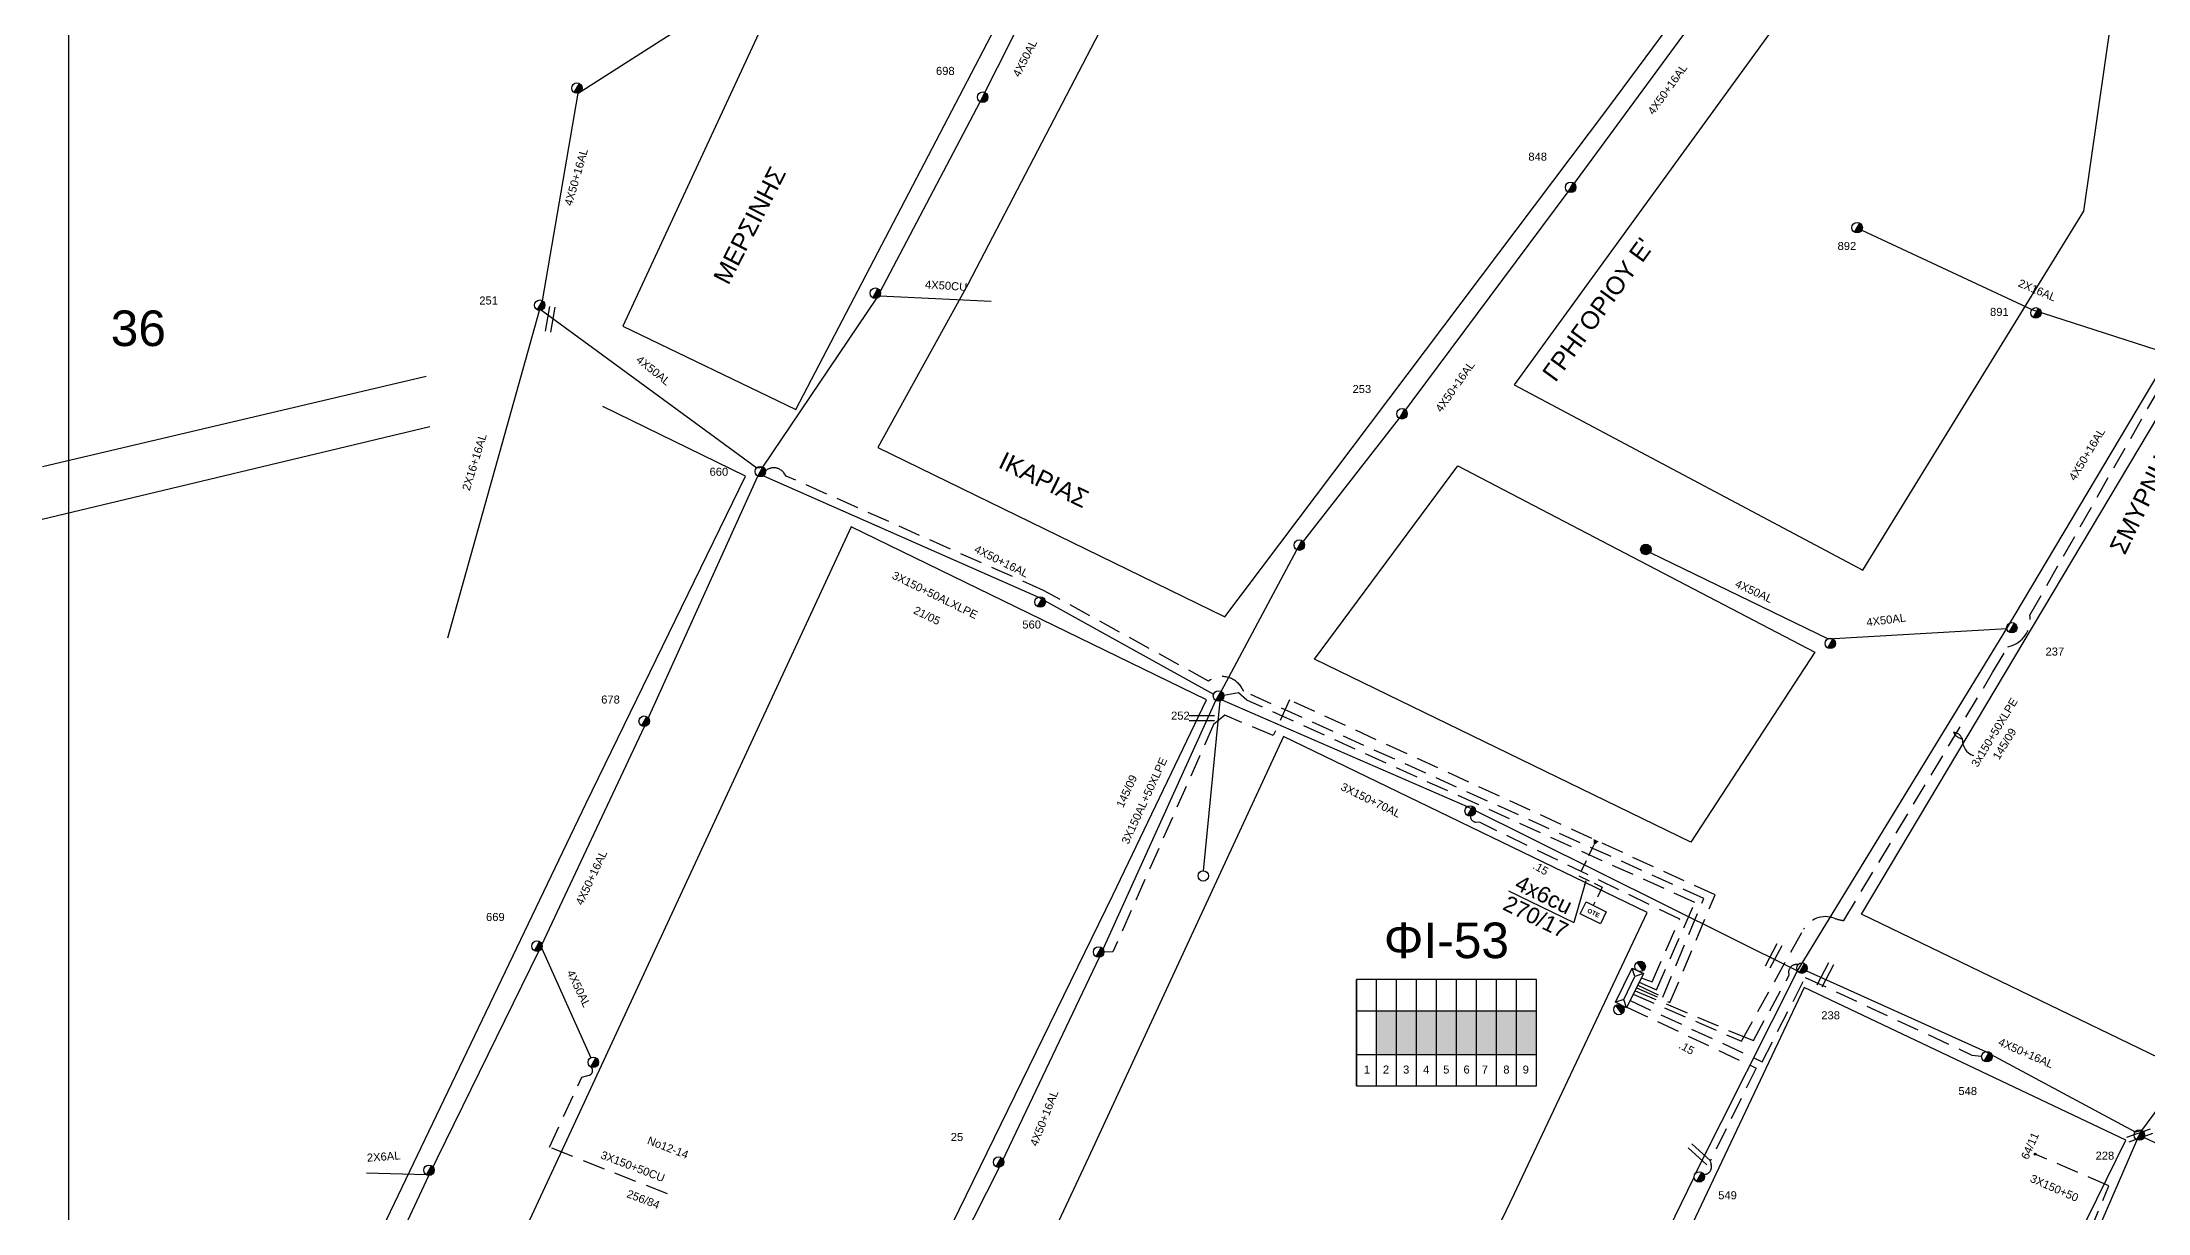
# Model space of a CAD drawing. Header units: millimetres. Extents: x 1080 to 2112, y 851 to 1323.
# Drawn here: x 1080.2 to 1317.1, y 991.9 to 1123.5 of the extents above; entities that cross this region are included whole.
import ezdxf
from ezdxf.enums import TextEntityAlignment as Align

# ---------------------------------------------------------------- set-up
doc = ezdxf.new("R2010")
doc.units = ezdxf.units.MM
doc.linetypes.add('DASHED', pattern=[19.05, 12.7, -6.35])
for name, color, linetype in [('Pillar OTE', 7, 'Continuous'), ('Άγνωστα', 7, 'DASHED'), ('Ασφαλειοκιβώτια Χ.Τ 9 αναχωρήσεων', 7, 'Continuous'), ('Γυμνά εναέρια ΧΤ (1Φ)   2x16AL', 7, 'Continuous'), ('Γυμνά εναέρια ΧΤ (3Φ)   4x50AL', 7, 'Continuous'), ('Γυμνά εναέρια ΧΤ (3Φ)   4x50CU', 7, 'Continuous'), ('Γυμνά εναέρια ΧΤ και ΦΟΠ (1Φ)   2x16+16AL', 7, 'Continuous'), ('Γυμνά εναέρια ΧΤ και ΦΟΠ (3Φ)   4x50+16AL', 7, 'Continuous'), ('Επιγραφές - Σχήματα', 7, 'Continuous'), ('Καλώδια ΧΤ   2x6AL', 7, 'DASHED'), ('Καλώδια ΧΤ   3x150+50ALXLPE', 7, 'DASHED'), ('Καλώδια ΧΤ   3x150+50CU', 7, 'DASHED'), ('Καλώδια ΧΤ   3x150+70AL', 7, 'DASHED'), ('Καλώδια ΧΤ   3x150AL+50CU', 7, 'DASHED'), ('Καλώδια ΧΤ   3x150AL+50XLPE', 7, 'DASHED'), ('Στύλος Ξύλινος', 7, 'Continuous'), ('Στύλος Ξύλινος @ 1', 7, 'Continuous'), ('Στύλος ΦΜ', 7, 'Continuous'), ('Στύλος ΦΜ @ 1', 7, 'Continuous'), ('Συνδέσεις', 7, 'Continuous'), ('Τομή', 7, 'Continuous'), ('Υποσταθμός εναέριος 2 στύλων', 7, 'Continuous'), ('Υποσταθμός πόλεως', 7, 'Continuous'), ('Υπόβαθρο ΔΕΗ', 7, 'Continuous'), ('Υπόγεια Καλώδια Δικτύου ΧΤ   .15', 7, 'DASHED'), ('Υπόγεια καλώδια Παροχών ΧΤ   4x50AL', 7, 'DASHED'), ('Υπόγεια καλώδια Παροχών ΧΤ   4x6', 7, 'DASHED')]:
    doc.layers.add(name, color=color, linetype=linetype)
doc.styles.add('ar', font='arial.ttf')
doc.styles.get("Standard").update_dxf_attribs({"font": 'arial.ttf'})
doc.linetypes.add('SYN_LINE', pattern='A,0.5,-0.0001,["/\\/\\/\\/",Standard,S=0.1,R=0,X=0,Y=-0.05],-0.25', length=0.7501)
doc.dimstyles.new('ISO-25', dxfattribs={"dimtxt": 2.5, "dimasz": 2.5, "dimexe": 1.25, "dimexo": 0.625, "dimtad": 1, "dimtxsty": 'Standard', "dimcen": 2.5, "dimadec": 0, "dimazin": 0, "dimtfac": 1, "dimtmove": 0, "dimatfit": 3, "dimfxl": 1, "dimarcsym": 0})

# ---------------------------------------------------------------- blocks, each defined once
blk = doc.blocks.new('ΥΠΑΡΧΩΝ ΤΣΙΜΕΝΤΕΝΙΟΣ ΣΤΥΛΟΣ')
at = {"layer": 'Στύλος ΦΜ'}
blk.add_hatch(color=7, dxfattribs=at).paths.add_polyline_path([(-1.3, -2.3, 0.574793), (2.6, 0, 0.268822), (1.3, 2.3)])
at = {"layer": 'Στύλος ΦΜ', "color": 7}
blk.add_line((-1.3, -2.3), (1.3, 2.3), dxfattribs=at)
blk.add_circle((0, 0), 2.62, dxfattribs=at)
at = {"layer": 'Στύλος ΦΜ', "flags": 4}
for tag, p in [('ΑΡΙΘΜΟΣ', (-4.7, 8.1)), ('ΤΥΠΟΣ', (-4.9, 3))]:
    blk.add_attdef(tag, p, '', height=4, dxfattribs=at)
blk = doc.blocks.new('ΥΠΑΡΧΩΝ ΞΥΛΙΝΟΣ ΣΤΥΛΟΣ')
at = {"layer": 'Στύλος Ξύλινος'}
h = blk.add_hatch(color=7, dxfattribs=at)
h.paths.add_polyline_path([(-2.6, 0, 0.270008), (-1.3, -2.3), (1.3, 2.3, 0.576266)])
h.paths.add_polyline_path([(-1.3, -2.3, 0.574793), (2.6, 0, 0.268822), (1.3, 2.3)])
at = {"layer": 'Στύλος Ξύλινος', "color": 7}
blk.add_line((-1.3, -2.3), (1.3, 2.3), dxfattribs=at)
blk.add_circle((0, 0), 2.62, dxfattribs=at)
at = {"layer": 'Στύλος Ξύλινος', "flags": 4}
for tag, p in [('ΑΡΙΘΜΟΣ', (-4.9, 8.6)), ('ΤΥΠΟΣ', (-4.8, 3.4))]:
    blk.add_attdef(tag, p, '', height=4, dxfattribs=at)
blk = doc.blocks.new('ΠΡΟΒΛΕΠΟΜΕΝΟΣ ΞΥΛΙΝΟΣ ΣΤΥΛΟΣ')
at = {"layer": 'Στύλος Ξύλινος', "color": 7}
blk.add_circle((0, 0), 2.62, dxfattribs=at)
at = {"layer": 'Στύλος Ξύλινος', "flags": 4}
for tag, p in [('ΑΡΙΘΜΟΣ', (-6.5, 7)), ('ΤΥΠΟΣ', (-6.8, 2.2))]:
    blk.add_attdef(tag, p, '', height=4, dxfattribs=at)
blk = doc.blocks.new('ΥΠΟΣΤΑΘΜΟΣ ΕΝΑΕΡΙΟΣ ΕΠΙ 2 ΣΤΥΛΩΝ')
at = {"layer": 'Υποσταθμός εναέριος 2 στύλων', "linetype": 'Continuous'}
for points in [[(-11.97, -2.11, 0.574793), (-8.45, -0.07, 0.268822), (-9.64, 1.98)], [(9.68, -2.15, 0.574793), (13.19, -0.1, 0.268822), (12.01, 1.95)]]:
    blk.add_hatch(color=256, dxfattribs=at).paths.add_polyline_path(points)
for p, q in [((-11.97, -2.11), (-9.64, 1.98)), ((9.68, -2.15), (12.01, 1.95))]:
    blk.add_line(p, q, dxfattribs=at)
for centre in [(-10.81, -0.07), (10.84, -0.1)]:
    blk.add_circle(centre, 2.36, dxfattribs=at)
at = {"layer": 'Υποσταθμός πόλεως', "linetype": 'Continuous', "ltscale": 40}
blk.add_lwpolyline([(-8.57, 2.82), (8.57, 2.82), (8.57, -2.82), (-8.57, -2.82)], close=True, dxfattribs=at)
for points in [[(-5.75, 0), (-8.57, 2.82)], [(-8.57, -2.82), (-5.75, 0)], [(-5.75, 0), (5.75, 0)], [(5.75, 0), (8.57, 2.82)], [(8.57, -2.82), (5.75, 0)]]:
    blk.add_lwpolyline(points, dxfattribs=at)
at = {"layer": 'Υποσταθμός εναέριος 2 στύλων', "ltscale": 40, "flags": 1}
for tag, p in [('ΜΕΤΑΣΧΗΜΑΤΙΣΜΟΣ', (14.09, 2.51)), ('ΙΣΧΥΣ', (14.07, -0.28)), ('ΑΡΙΘΜΟΣ', (14.19, -3))]:
    blk.add_attdef(tag, p, '', height=1.8, dxfattribs=at)
blk = doc.blocks.new('ΤΟΜΗ')
at = {"layer": 'Τομή', "ltscale": 40}
for p, q in [((-5.68, 0), (5.68, 0)), ((5.68, -2.33), (-5.68, -2.33))]:
    blk.add_line(p, q, dxfattribs=at)
blk = doc.blocks.new('ΑΣΦΑΛΕΙΟΚΙΒΩΤΙΟ ΥΠΟΣΤΑΘΜΟΥ 9 ΑΝΑΧΩΡΗΣΕΩΝ')
at = {"layer": 'Ασφαλειοκιβώτια Χ.Τ 9 αναχωρήσεων', "ltscale": 40}
for p, q in [((-23.8, 40.36), (24.02, 40.36)), ((-9.72, 40.36), (-9.72, -40.64)), ((9.94, 40.36), (9.94, -40.64)), ((-23.8, 31.36), (24.02, 31.36)), ((-23.8, 22.36), (24.02, 22.36)), ((-23.8, 13.36), (24.02, 13.36)), ((-23.8, 4.36), (24.02, 4.36)), ((-23.8, -4.64), (24.02, -4.64)), ((-23.8, -13.64), (24.02, -13.64)), ((-23.8, -22.64), (24.02, -22.64)), ((-23.8, -31.64), (24.02, -31.64))]:
    blk.add_line(p, q, dxfattribs=at)
at = {"layer": 'Ασφαλειοκιβώτια Χ.Τ 9 αναχωρήσεων'}
blk.add_lwpolyline([(-23.8, -40.64), (24.02, -40.64), (24.02, 40.36), (-23.8, 40.36)], close=True, dxfattribs=at)
for s, p in [('1', (-18.28, 37.05)), ('3', (-18.28, 19.41)), ('2', (-18.28, 28.48)), ('4', (-18.28, 10.38)), ('5', (-18.28, 1.37)), ('6', (-18.28, -7.76)), ('7', (-18.28, -16.01)), ('8', (-18.28, -25.69)), ('9', (-18.28, -34.39))]:
    blk.add_text(s, height=3.6, rotation=270, dxfattribs=at).set_placement(p)
at = {"layer": 'Ασφαλειοκιβώτια Χ.Τ 9 αναχωρήσεων', "ltscale": 40}
for tag, height, p in [('ΟΝΟΜΑ', 5, (-0.16, 44.31)), ('ΚΕΙΜΕΝΟ 1', 2, (17.06, 35.59)), ('ΚΕΙΜΕΝΟ 2', 2, (17.06, 26.88)), ('ΚΕΙΜΕΝΟ 3', 2, (17.06, 17.69)), ('ΚΕΙΜΕΝΟ 4', 2, (17.06, 8.71)), ('ΚΕΙΜΕΝΟ 5', 2, (17.06, -0.13)), ('ΚΕΙΜΕΝΟ 6', 2, (17.06, -9.05)), ('ΚΕΙΜΕΝΟ 7', 2, (17.06, -18.13)), ('ΚΕΙΜΕΝΟ 8', 2, (17.06, -26.85)), ('ΚΕΙΜΕΝΟ 9', 2, (17.06, -35.99)), ('ΣΧ', 2, (-0.1, -42.64))]:
    blk.add_attdef(tag, text='', height=height, dxfattribs=at).set_placement(p, align=Align.MIDDLE_CENTER)
blk = doc.blocks.new('agg')
at = {"layer": 'Επιγραφές - Σχήματα', "ltscale": 40}
for centre, radius, start, end in [((556.7, 2510.51), 3.73, 355.8417, 70.9732), ((562.68, 2511.22), 2.46, 203.4818, 263.6192), ((560.14, 2507.78), 2.48, 23.6582, 83.4427)]:
    blk.add_arc(centre, radius, start, end, dxfattribs=at)
blk = doc.blocks.new('_ΣΥΝΔΕΣΗ')
at = {"layer": 'Συνδέσεις', "linetype": 'SYN_LINE', "ltscale": 40}
blk.add_hatch(color=256, dxfattribs=at).paths.add_polyline_path([(0.5, 0, 1), (-0.5, 0, 1)])
at = {"layer": 'Συνδέσεις'}
blk.add_circle((0, 0), 0.5, dxfattribs=at)
blk = doc.blocks.new('PILLAR ΟΤΕ')
at = {"layer": 'Pillar OTE', "ltscale": 40}
blk.add_lwpolyline([(-3.31, 2.02), (3.39, 2.02), (3.39, -1.99), (-3.31, -1.99)], close=True, dxfattribs=at)
at = {"layer": 'Pillar OTE', "insert": (-1.81, 0.71), "char_height": 1.3575, "width": 109.961, "attachment_point": 1}
blk.add_mtext('{\\fArial|b1|i0|c161|p34;OTE}', dxfattribs=at)

msp = doc.modelspace()

# ---------------------------------------------------------------- hatches: boundary and pattern name
at = {"layer": 'Pillar OTE', "ltscale": 40}
h = msp.add_hatch(color=256, dxfattribs=at)
h.dxf.hatch_style = 1
h.paths.add_polyline_path([(1254.76, 1033.89), (1254.75, 1033.15), (1255.33, 1033.62)])
at = {"layer": 'Ασφαλειοκιβώτια Χ.Τ 9 αναχωρήσεων', "ltscale": 0.2}
for color, points in [(85, [(1232.59, 1014.58), (1230.34, 1014.58), (1230.34, 1009.67), (1232.59, 1009.67)]), (27, [(1232.59, 1014.58), (1232.59, 1009.67), (1234.84, 1009.67), (1234.84, 1014.58)]), (151, [(1234.84, 1014.58), (1234.84, 1009.67), (1237.09, 1009.67), (1237.09, 1014.58)]), (30, [(1237.09, 1014.58), (1237.09, 1009.67), (1239.34, 1009.67), (1239.34, 1014.58)]), (6, [(1239.34, 1014.58), (1239.34, 1009.67), (1241.59, 1009.67), (1241.59, 1014.58)]), (62, [(1241.59, 1014.58), (1241.59, 1009.67), (1243.84, 1009.67), (1243.84, 1014.58)]), (5, [(1243.84, 1014.58), (1243.84, 1009.67), (1246.09, 1009.67), (1246.09, 1014.58)]), (2, [(1246.09, 1014.58), (1246.09, 1009.67), (1248.34, 1009.67), (1248.34, 1014.58)])]:
    msp.add_hatch(color=color, dxfattribs=at).paths.add_polyline_path(points)

# ---------------------------------------------------------------- linework, layer by layer
at = {"layer": 'Άγνωστα', "color": 30, "linetype": 'Continuous', "ltscale": 0.2}
msp.add_lwpolyline([(1212.72, 1049.4), (1210.84, 1030.33)], dxfattribs=at)
at = {"layer": 'Γυμνά εναέρια ΧΤ (1Φ)   2x16AL', "color": 151, "linetype": 'Continuous', "ltscale": 0.2}
msp.add_lwpolyline([(1284.93, 1102.34), (1304.05, 1093.4), (1319.27, 1088.5)], dxfattribs=at)
at = {"layer": 'Γυμνά εναέρια ΧΤ (3Φ)   4x50AL', "color": 27, "linetype": 'Continuous', "ltscale": 0.2}
msp.add_lwpolyline([(1136.43, 1093.34), (1160.63, 1075.62), (1161.33, 1075.7), (1174.15, 1094.68), (1185.75, 1116.76), (1199.32, 1143.65), (1201.5, 1159.55)], dxfattribs=at)
at = {"layer": 'Γυμνά εναέρια ΧΤ (3Φ)   4x50AL', "color": 151, "linetype": 'Continuous', "ltscale": 0.2}
msp.add_lwpolyline([(1261.12, 1066.1), (1281.13, 1056.41), (1301.22, 1057.55)], dxfattribs=at)
at = {"layer": 'Γυμνά εναέρια ΧΤ (3Φ)   4x50AL', "color": 62, "linetype": 'Continuous', "ltscale": 0.2}
msp.add_lwpolyline([(1136.44, 1021.6), (1141.97, 1009.31)], dxfattribs=at)
at = {"layer": 'Γυμνά εναέρια ΧΤ (3Φ)   4x50CU', "color": 27, "linetype": 'SYN_LINE', "ltscale": 20}
msp.add_lwpolyline([(1174.48, 1094.94), (1187.01, 1094.35)], dxfattribs=at)
at = {"layer": 'Γυμνά εναέρια ΧΤ και ΦΟΠ (1Φ)   2x16+16AL', "color": 85, "linetype": 'Continuous', "ltscale": 0.2}
msp.add_lwpolyline([(1125.89, 1056.49), (1136.18, 1093.3)], dxfattribs=at)
at = {"layer": 'Γυμνά εναέρια ΧΤ και ΦΟΠ (3Φ)   4x50+16AL', "color": 85, "linetype": 'Continuous', "ltscale": 0.2}
for points in [[(1136.52, 1094.4), (1140.53, 1117.72), (1161.56, 1131.17), (1171.08, 1163.06), (1162.27, 1180.18)], [(1278.69, 1019.08), (1298.83, 1010), (1315.67, 1000.98), (1316.43, 1001.13), (1327.19, 1015.68), (1345.27, 1033.2), (1360.63, 1044.73), (1381.41, 1054.33), (1412.3, 1060.49)]]:
    msp.add_lwpolyline(points, dxfattribs=at)
at = {"layer": 'Γυμνά εναέρια ΧΤ και ΦΟΠ (3Φ)   4x50+16AL', "color": 30, "linetype": 'Continuous', "ltscale": 0.2}
for points in [[(1212.86, 1050.48), (1221.37, 1066.41), (1232.92, 1081.18), (1251.89, 1106.63), (1267.2, 1127.42), (1271.24, 1150.24)], [(1212.95, 1049.52), (1240.55, 1037.53), (1277.68, 1019.08)]]:
    msp.add_lwpolyline(points, dxfattribs=at)
at = {"layer": 'Γυμνά εναέρια ΧΤ και ΦΟΠ (3Φ)   4x50+16AL', "color": 151, "linetype": 'Continuous', "ltscale": 0.2}
msp.add_lwpolyline([(1266.26, 996.36), (1277.68, 1019.08), (1301.22, 1057.55), (1319.43, 1088.07), (1328.78, 1103.59), (1327.11, 1113.67), (1336.31, 1142.63)], dxfattribs=at)
at = {"layer": 'Γυμνά εναέρια ΧΤ και ΦΟΠ (3Φ)   4x50+16AL', "color": 62, "linetype": 'Continuous', "ltscale": 0.2}
msp.add_lwpolyline([(1102.19, 944.9), (1112.89, 972.86), (1123.75, 996.08), (1136.1, 1021.29), (1147.99, 1046.54), (1160.74, 1074.68)], dxfattribs=at)
at = {"layer": 'Γυμνά εναέρια ΧΤ και ΦΟΠ (3Φ)   4x50+16AL', "color": 6, "linetype": 'Continuous', "ltscale": 0.2}
msp.add_lwpolyline([(1161.4, 1074.73), (1192.31, 1061.09), (1212.01, 1050.16)], dxfattribs=at)
at = {"layer": 'Γυμνά εναέρια ΧΤ και ΦΟΠ (3Φ)   4x50+16AL', "color": 5, "linetype": 'Continuous', "ltscale": 0.2}
for points in [[(1151.22, 922.27), (1168.82, 957.76), (1177.84, 977.11), (1187.94, 996.99), (1199.17, 1020.61), (1212.28, 1049.46)], [(1268.1, 899.77), (1280.35, 925.67), (1292.24, 949.75), (1300.43, 965.98), (1308.89, 983.93), (1316.14, 1000.62), (1341.65, 988.69), (1361.39, 979.44)]]:
    msp.add_lwpolyline(points, dxfattribs=at)
at = {"layer": 'Γυμνά εναέρια ΧΤ και ΦΟΠ (3Φ)   4x50+16AL', "color": 27, "linetype": 'Continuous', "ltscale": 0.2}
msp.add_lwpolyline([(1216.08, 891.51), (1228.71, 917.98), (1236.22, 932.82), (1241.48, 943.92), (1253.21, 969.5), (1266.06, 995.9)], dxfattribs=at)
at = {"layer": 'Επιγραφές - Σχήματα'}
msp.add_lwpolyline([(1083.25, 1308.5), (1991.62, 1308.5), (1991.62, 870.59), (1083.25, 870.59)], close=True, dxfattribs=at)
at = {"layer": 'Καλώδια ΧΤ   2x6AL', "color": 62, "linetype": 'SYN_LINE', "ltscale": 20}
msp.add_lwpolyline([(1123.47, 996.15), (1116.74, 996.34)], dxfattribs=at)
at = {"layer": 'Καλώδια ΧΤ   3x150+50ALXLPE', "color": 62, "ltscale": 0.2}
msp.add_lwpolyline([(1259.72, 1017.48), (1262.53, 1016.13), (1267.15, 1027.22), (1215.42, 1050.49), (1215.1, 1050.99, 0.440283), (1211.45, 1051.63), (1192.88, 1061.84), (1163.94, 1074.69), (1163.67, 1075.05, 0.430605), (1161.62, 1075.28, -0.283288)], format="xyb", dxfattribs=at)
at = {"layer": 'Καλώδια ΧΤ   3x150+50CU', "color": 62, "ltscale": 0.2}
msp.add_lwpolyline([(1150.58, 994), (1137.3, 999.24), (1140.94, 1007.13), (1141.77, 1007.34, 0.629921), (1141.95, 1008.28, 3.27633)], format="xyb", dxfattribs=at)
at = {"layer": 'Καλώδια ΧΤ   3x150+50CU', "color": 5, "ltscale": 0.2}
msp.add_lwpolyline([(1308.39, 984.51, -0.732474), (1309.12, 986.24), (1312.72, 994.91), (1304.42, 998.48)], format="xyb", dxfattribs=at)
at = {"layer": 'Καλώδια ΧΤ   3x150+70AL', "color": 6, "ltscale": 0.2}
msp.add_lwpolyline([(1259.88, 1017.8), (1261.83, 1016.94), (1266.15, 1026.75), (1215.75, 1049.5), (1214.83, 1050.31), (1213.16, 1050.04)], dxfattribs=at)
at = {"layer": 'Καλώδια ΧΤ   3x150AL+50CU', "color": 151, "ltscale": 0.2}
msp.add_lwpolyline([(1259.42, 1016.84), (1270.74, 1012.04), (1272.74, 1011.25), (1276.75, 1018.57, -0.592526), (1277.74, 1019.77)], format="xyb", dxfattribs=at)
at = {"layer": 'Καλώδια ΧΤ   3x150AL+50XLPE', "color": 5, "ltscale": 0.2}
msp.add_lwpolyline([(1259.57, 1017.16), (1263.35, 1015.51), (1268.42, 1027.6), (1220.57, 1049.52), (1218.72, 1045.53), (1213.27, 1047.8), (1212.01, 1046.77), (1200.69, 1021.22), (1199.68, 1021.19)], dxfattribs=at)
at = {"layer": 'Υπόβαθρο ΔΕΗ'}
for points in [[(1145.56, 1091.53), (1165.02, 1082.18), (1197.96, 1145.19), (1200.01, 1158.6), (1172.13, 1162.03), (1168.86, 1141.7), (1145.56, 1091.53)], [(1174.24, 1077.88), (1213.29, 1058.87), (1256.34, 1115.99), (1265.61, 1128.53), (1270.16, 1150.38), (1213.68, 1157.73), (1208.83, 1143.14), (1184.38, 1096.23), (1174.24, 1077.88)], [(1080.28, 1075.75), (1123.46, 1085.91)], [(1103.96, 959.73), (1141.4, 1037.85), (1159.37, 1074.69), (1143.33, 1082.52)], [(1080.25, 1069.85), (1123.84, 1080.27)], [(1158.29, 940.81), (1200.68, 1027.57), (1211.22, 1049.55), (1171.26, 1068.98), (1140.71, 1003.22), (1120.31, 959.28), (1158.29, 940.81)], [(1245.19, 1028.07), (1252.53, 1024.52)]]:
    msp.add_lwpolyline(points, dxfattribs=at)
for points in [[(1309.89, 1104.47), (1315.38, 1142.54), (1280.13, 1148.06), (1276.05, 1126.5), (1245.84, 1084.94), (1285.05, 1064.1)], [(1223.38, 1054.1), (1239.49, 1075.82), (1279.65, 1054.88), (1265.7, 1033.54)], [(1208.75, 916.84), (1245.84, 993.97), (1260.79, 1025.62), (1219.87, 1045.42), (1197.94, 998.08), (1168.61, 935.58)], [(1262.07, 891.58), (1292.84, 955.74), (1314.62, 1000.04), (1278.44, 1017.2), (1253, 963.43), (1227, 908.32)]]:
    msp.add_lwpolyline(points, close=True, dxfattribs=at)
msp.add_lwpolyline([(1284.9, 1025.44), (1321.49, 1086.82, 0.06182), (1389.42, 1085.33, 0.049988), (1408.96, 1088.08, 0.05359), (1465.98, 1104.43, -0.103296), (1471.65, 1085.48), (1477.41, 1047.31), (1472.36, 1045.76, 0.076292), (1433.48, 1061.2, 0.108026), (1388.15, 1058.8, 0.078613), (1349.52, 1039.69, 0.01115), (1344.5, 1035.68), (1331.51, 1048.76), (1324.91, 1042.21), (1337.54, 1029.49, 0.047811), (1319.51, 1008.73)], format="xyb", close=True, dxfattribs=at)
at = {"layer": 'Υπόγεια Καλώδια Δικτύου ΧΤ   .15', "color": 2, "ltscale": 0.2}
msp.add_lwpolyline([(1259.22, 1016.45), (1271.4, 1011.16), (1278.35, 1023.71, -0.369857), (1281.81, 1024.99, 0.058894), (1282.91, 1024.73), (1299.64, 1052.6), (1301.34, 1055.48), (1301.83, 1055.65, 0.362563), (1303.83, 1059.07), (1319.15, 1085.89), (1319.64, 1086.12, 0.451384), (1320.16, 1087.98, 89.275623)], format="xyb", dxfattribs=at)
at = {"layer": 'Υπόγεια Καλώδια Δικτύου ΧΤ   .15', "color": 30, "ltscale": 0.2}
msp.add_lwpolyline([(1260.11, 1018.27), (1261.33, 1017.82), (1264.45, 1024.88), (1242, 1035.73), (1241.49, 1035.79, -0.382267), (1240.9, 1036.45, -88.749406)], format="xyb", dxfattribs=at)
at = {"layer": 'Υπόγεια Καλώδια Δικτύου ΧΤ   .15', "color": 85, "ltscale": 0.2}
msp.add_lwpolyline([(1258.87, 1015.74), (1273.71, 1008.85), (1278.57, 1018.33), (1297.31, 1009.61), (1298.4, 1009.49)], dxfattribs=at)
at = {"layer": 'Υπόγεια Καλώδια Δικτύου ΧΤ   .15', "color": 27, "ltscale": 0.2}
msp.add_lwpolyline([(1258.51, 1015), (1273.03, 1008.15), (1267.85, 997.67), (1267.97, 997.29, -0.519997), (1267.16, 996.19, -5.661639)], format="xyb", dxfattribs=at)
at = {"layer": 'Υπόγεια καλώδια Παροχών ΧΤ   4x6', "color": 5, "linetype": 'DASHED', "ltscale": 0.1}
msp.add_lwpolyline([(1254.75, 1033.15), (1253.11, 1029.76), (1255.73, 1028.49), (1254.72, 1026.4)], dxfattribs=at)

# ---------------------------------------------------------------- block references
at = {"layer": 'Pillar OTE', "xscale": 0.375, "yscale": 0.375, "zscale": 0.375, "rotation": 333.9999999999999}
msp.add_blockref('PILLAR ΟΤΕ', (1254.7, 1025.59), dxfattribs=at)
at = {"layer": 'Ασφαλειοκιβώτια Χ.Τ 9 αναχωρήσεων', "xscale": 0.25, "yscale": 0.25, "zscale": 0.25, "rotation": 90}
msp.add_blockref('ΑΣΦΑΛΕΙΟΚΙΒΩΤΙΟ ΥΠΟΣΤΑΘΜΟΥ 9 ΑΝΑΧΩΡΗΣΕΩΝ', (1238.18, 1012.1), dxfattribs=at)
at = {"layer": 'Επιγραφές - Σχήματα', "xscale": 0.5, "yscale": 0.5, "zscale": 0.5, "rotation": 180}
msp.add_blockref('agg', (1576.44, 2300.29), dxfattribs=at)
at = {"layer": 'Στύλος Ξύλινος @ 1', "ltscale": 40, "xscale": 0.2249999999999091, "yscale": 0.2249999999999091, "zscale": 0.2249999999999091}
for name, p in [('ΥΠΑΡΧΩΝ ΞΥΛΙΝΟΣ ΣΤΥΛΟΣ', (1260.64, 1066.44)), ('ΠΡΟΒΛΕΠΟΜΕΝΟΣ ΞΥΛΙΝΟΣ ΣΤΥΛΟΣ', (1210.85, 1029.74))]:
    msp.add_blockref(name, p, dxfattribs=at)
at = {"layer": 'Στύλος ΦΜ @ 1', "ltscale": 40}
ref = msp.add_blockref('ΥΠΑΡΧΩΝ ΤΣΙΜΕΝΤΕΝΙΟΣ ΣΤΥΛΟΣ', (1186.04, 1117.27), dxfattribs=dict(at, xscale=0.225, yscale=0.225, zscale=0.225))
ref.add_attrib('ΤΥΠΟΣ', '698', (1180.79, 1119.78), dxfattribs={"layer": 'Στύλος ΦΜ', "height": 0.9, "flags": 4})
at = {"layer": 'Στύλος ΦΜ @ 1', "ltscale": 40, "xscale": 0.225, "yscale": 0.225, "zscale": 0.225}
for p in [(1140.4, 1118.3), (1173.97, 1095.24), (1221.66, 1066.92), (1281.38, 1055.88), (1240.88, 1037.04), (1199.09, 1021.19), (1142.24, 1008.79), (1123.76, 996.66)]:
    msp.add_blockref('ΥΠΑΡΧΩΝ ΤΣΙΜΕΝΤΕΝΙΟΣ ΣΤΥΛΟΣ', p, dxfattribs=at)
at = {"layer": 'Στύλος ΦΜ @ 1', "ltscale": 40}
ref = msp.add_blockref('ΥΠΑΡΧΩΝ ΤΣΙΜΕΝΤΕΝΙΟΣ ΣΤΥΛΟΣ', (1252.18, 1107.14), dxfattribs=dict(at, xscale=0.225, yscale=0.225, zscale=0.225))
ref.add_attrib('ΤΥΠΟΣ', '848', (1247.42, 1110.14), dxfattribs={"layer": 'Στύλος ΦΜ', "height": 0.9, "flags": 4})
ref = msp.add_blockref('ΥΠΑΡΧΩΝ ΤΣΙΜΕΝΤΕΝΙΟΣ ΣΤΥΛΟΣ', (1284.4, 1102.61), dxfattribs=dict(at, xscale=0.225, yscale=0.225, zscale=0.225))
ref.add_attrib('ΤΥΠΟΣ', '892', (1282.2, 1100.1), dxfattribs={"layer": 'Στύλος ΦΜ', "height": 0.9, "flags": 4})
ref = msp.add_blockref('ΥΠΑΡΧΩΝ ΤΣΙΜΕΝΤΕΝΙΟΣ ΣΤΥΛΟΣ', (1136.22, 1093.89), dxfattribs=dict(at, xscale=0.225, yscale=0.225, zscale=0.225))
ref.add_attrib('ΤΥΠΟΣ', '251', (1129.42, 1093.97), dxfattribs={"layer": 'Στύλος ΦΜ', "height": 0.9, "flags": 4})
ref = msp.add_blockref('ΥΠΑΡΧΩΝ ΤΣΙΜΕΝΤΕΝΙΟΣ ΣΤΥΛΟΣ', (1304.51, 1093.03), dxfattribs=dict(at, xscale=0.225, yscale=0.225, zscale=0.225))
ref.add_attrib('ΤΥΠΟΣ', '891', (1299.35, 1092.69), dxfattribs={"layer": 'Στύλος ΦΜ', "height": 0.9, "flags": 4})
ref = msp.add_blockref('ΥΠΑΡΧΩΝ ΤΣΙΜΕΝΤΕΝΙΟΣ ΣΤΥΛΟΣ', (1233.21, 1081.69), dxfattribs=dict(at, xscale=0.225, yscale=0.225, zscale=0.225))
ref.add_attrib('ΤΥΠΟΣ', '253', (1227.64, 1084.02), dxfattribs={"layer": 'Στύλος ΦΜ', "height": 0.9, "flags": 4})
ref = msp.add_blockref('ΥΠΑΡΧΩΝ ΤΣΙΜΕΝΤΕΝΙΟΣ ΣΤΥΛΟΣ', (1161.03, 1075.19), dxfattribs=dict(at, xscale=0.225, yscale=0.225, zscale=0.225))
ref.add_attrib('ΤΥΠΟΣ', '660', (1155.32, 1074.72), dxfattribs={"layer": 'Στύλος ΦΜ', "height": 0.9, "flags": 4})
ref = msp.add_blockref('ΥΠΑΡΧΩΝ ΤΣΙΜΕΝΤΕΝΙΟΣ ΣΤΥΛΟΣ', (1192.5, 1060.53), dxfattribs=dict(at, xscale=0.225, yscale=0.225, zscale=0.225))
ref.add_attrib('ΤΥΠΟΣ', '560', (1190.5, 1057.55), dxfattribs={"layer": 'Στύλος ΦΜ', "height": 0.9, "flags": 4})
ref = msp.add_blockref('ΥΠΑΡΧΩΝ ΤΣΙΜΕΝΤΕΝΙΟΣ ΣΤΥΛΟΣ', (1301.8, 1057.64), dxfattribs=dict(at, xscale=0.225, yscale=0.225, zscale=0.225))
ref.add_attrib('ΤΥΠΟΣ', '237', (1305.59, 1054.51), dxfattribs={"layer": 'Στύλος ΦΜ', "height": 0.9, "flags": 4})
ref = msp.add_blockref('ΥΠΑΡΧΩΝ ΤΣΙΜΕΝΤΕΝΙΟΣ ΣΤΥΛΟΣ', (1147.97, 1047.13), dxfattribs=dict(at, xscale=0.225, yscale=0.225, zscale=0.225))
ref.add_attrib('ΤΥΠΟΣ', '678', (1143.13, 1049.12), dxfattribs={"layer": 'Στύλος ΦΜ', "height": 0.9, "flags": 4})
ref = msp.add_blockref('ΥΠΑΡΧΩΝ ΤΣΙΜΕΝΤΕΝΙΟΣ ΣΤΥΛΟΣ', (1212.57, 1049.97), dxfattribs=dict(at, xscale=0.225, yscale=0.225, zscale=0.225))
ref.add_attrib('ΤΥΠΟΣ', '252', (1207.23, 1047.31), dxfattribs={"layer": 'Στύλος ΦΜ', "height": 0.9, "flags": 4})
ref = msp.add_blockref('ΥΠΑΡΧΩΝ ΤΣΙΜΕΝΤΕΝΙΟΣ ΣΤΥΛΟΣ', (1135.91, 1021.85), dxfattribs=dict(at, xscale=0.225, yscale=0.225, zscale=0.225))
ref.add_attrib('ΤΥΠΟΣ', '669', (1130.18, 1024.68), dxfattribs={"layer": 'Στύλος ΦΜ', "height": 0.9, "flags": 4})
ref = msp.add_blockref('ΥΠΑΡΧΩΝ ΤΣΙΜΕΝΤΕΝΙΟΣ ΣΤΥΛΟΣ', (1278.19, 1019.38), dxfattribs=dict(at, xscale=0.225, yscale=0.225, zscale=0.225))
ref.add_attrib('ΤΥΠΟΣ', '238', (1280.37, 1013.63), dxfattribs={"layer": 'Στύλος ΦΜ', "height": 0.9, "flags": 4})
ref = msp.add_blockref('ΥΠΑΡΧΩΝ ΤΣΙΜΕΝΤΕΝΙΟΣ ΣΤΥΛΟΣ', (1298.99, 1009.43), dxfattribs=dict(at, xscale=0.225, yscale=0.225, zscale=0.225))
ref.add_attrib('ΤΥΠΟΣ', '548', (1295.79, 1005.12), dxfattribs={"layer": 'Στύλος ΦΜ', "height": 0.9, "flags": 4})
ref = msp.add_blockref('ΥΠΑΡΧΩΝ ΤΣΙΜΕΝΤΕΝΙΟΣ ΣΤΥΛΟΣ', (1187.83, 997.57), dxfattribs=dict(at, xscale=0.225, yscale=0.225, zscale=0.225))
ref.add_attrib('ΤΥΠΟΣ', '25', (1182.45, 999.95), dxfattribs={"layer": 'Στύλος ΦΜ', "height": 0.9, "flags": 4})
ref = msp.add_blockref('ΥΠΑΡΧΩΝ ΤΣΙΜΕΝΤΕΝΙΟΣ ΣΤΥΛΟΣ', (1316.14, 1000.62), dxfattribs=dict(at, xscale=0.225, yscale=0.225, zscale=0.225))
ref.add_attrib('ΤΥΠΟΣ', '228', (1311.22, 997.85), dxfattribs={"layer": 'Στύλος ΦΜ', "height": 0.9, "flags": 4})
ref = msp.add_blockref('ΥΠΑΡΧΩΝ ΤΣΙΜΕΝΤΕΝΙΟΣ ΣΤΥΛΟΣ', (1266.64, 995.91), dxfattribs=dict(at, xscale=0.225, yscale=0.225, zscale=0.225))
ref.add_attrib('ΤΥΠΟΣ', '549', (1268.77, 993.4), dxfattribs={"layer": 'Στύλος ΦΜ', "height": 0.9, "flags": 4})
at = {"layer": 'Συνδέσεις', "xscale": 0.2211072174658995, "yscale": 0.2211072174658995, "zscale": 0.2211072174658995}
msp.add_blockref('_ΣΥΝΔΕΣΗ', (1304.42, 998.48), dxfattribs=at)
at = {"layer": 'Τομή'}
for p, xscale, yscale, zscale, rotation in [((1137.1, 1092.36), 0.2500000000000156, 0.2500000000000156, 0.2500000000000156, 80.01301353635583), ((1274.74, 1020.9), 0.2500000000000399, 0.2500000000000399, 0.2500000000000399, 62.17603963009248), ((1280.57, 1018.75), 0.2499999999999948, 0.2499999999999948, 0.2499999999999948, 62.6781934064902), ((1266.85, 998.67), 0.2499999999999596, 0.2499999999999596, 0.2499999999999596, 317.7820953725375), ((1316.08, 1000.85), 0.2499999999999912, 0.2499999999999912, 0.2499999999999912, 19.89896234934346)]:
    msp.add_blockref('ΤΟΜΗ', p, dxfattribs=dict(at, xscale=xscale, yscale=yscale, zscale=zscale, rotation=rotation))
at = {"layer": 'Τομή', "xscale": 0.25, "yscale": 0.25, "zscale": 0.25}
msp.add_blockref('ΤΟΜΗ', (1210.68, 1047.76), dxfattribs=at)
at = {"layer": 'Υποσταθμός εναέριος 2 στύλων', "xscale": 0.2500000000000385, "yscale": 0.2500000000000385, "zscale": 0.2500000000000385, "rotation": 63.92799651441719}
msp.add_blockref('ΥΠΟΣΤΑΘΜΟΣ ΕΝΑΕΡΙΟΣ ΕΠΙ 2 ΣΤΥΛΩΝ', (1258.78, 1017.15), dxfattribs=at)

# ---------------------------------------------------------------- texts
at = {"layer": 'Γυμνά εναέρια ΧΤ (1Φ)   2x16AL', "ltscale": 0.2}
msp.add_text('2X16AL', height=0.9, rotation=337.0468, dxfattribs=at).set_placement((1304.66, 1095.58), align=Align.MIDDLE)
at = {"layer": 'Γυμνά εναέρια ΧΤ (3Φ)   4x50AL', "ltscale": 0.2}
for rotation, p in [(62.9273, (1190.79, 1121.65)), (321.2152, (1149.01, 1086.56)), (335.2113, (1272.8, 1061.74)), (7.2234, (1287.66, 1058.52)), (295.7094, (1140.61, 1017.08))]:
    msp.add_text('4X50AL', height=0.9, rotation=rotation, dxfattribs=at).set_placement(p, align=Align.MIDDLE)
at = {"layer": 'Γυμνά εναέρια ΧΤ (3Φ)   4x50CU', "ltscale": 0.2}
msp.add_text('4X50CU', height=0.9, rotation=356.4271, dxfattribs=at).set_placement((1181.93, 1096.09), align=Align.MIDDLE)
at = {"layer": 'Γυμνά εναέρια ΧΤ και ΦΟΠ (1Φ)   2x16+16AL', "ltscale": 0.2}
msp.add_text('2X16+16AL', height=0.9, rotation=72.9219, dxfattribs=at).set_placement((1128.87, 1076.26), align=Align.MIDDLE)
at = {"layer": 'Γυμνά εναέρια ΧΤ και ΦΟΠ (3Φ)   4x50+16AL', "ltscale": 0.2}
for s, rotation, p in [('4X50+16AL', 54.1708, (1263.06, 1118.16)), ('4X50+16AL', 74.0402, (1140.31, 1108.29)), ('4X50+16AL', 54.7567, (1239.16, 1084.74)), ('4X50+16AL', 58.7121, (1310.24, 1077.14)), ('4X50+16AL', 333.6495, (1188.16, 1065.11)), ('3x150+50XLPE', 58.7121, (1299.84, 1045.87)), ('145/09', 58.7121, (1300.96, 1044.6)), ('4X50+16AL', 64.7779, (1142.02, 1029.54)), ('4X50+16AL', 336.3325, (1303.39, 1009.84)), ('4X50+16AL', 68.5763, (1192.95, 1002.52)), ('64/11', 66.3325, (1303.82, 999.41)), ('3X150+50', 336.3325, (1306.59, 994.66))]:
    msp.add_text(s, height=0.9, rotation=rotation, dxfattribs=at).set_placement(p, align=Align.MIDDLE)
at = {"layer": 'Επιγραφές - Σχήματα', "ltscale": 0.2, "char_height": 2, "attachment_point": 1, "style": 'ar'}
for s, insert, width, rotation in [('ΜΕΡΣΙΝΗΣ', (1155.66, 1096.97), 14.9685, 62.7964), ("ΓΡΗΓΟΡΙΟΥ Ε'", (1248.85, 1086.31), 22.6701, 54), ('ΣΜΥΡΝΗΣ', (1312.71, 1066.6), 22.6701, 64.0411), ('ΙΚΑΡΙΑΣ', (1188.54, 1077.51), 14.9685, 334.1863)]:
    msp.add_mtext(s, dxfattribs=dict(at, insert=insert, width=width, rotation=rotation))
at = {"layer": 'Επιγραφές - Σχήματα', "ltscale": 0.2, "char_height": 4, "width": 17.6425, "attachment_point": 1, "style": 'ar'}
for s, insert in [('36', (1087.96, 1093.3)), ('ΦΙ-53', (1231.16, 1024.5))]:
    msp.add_mtext(s, dxfattribs=dict(at, insert=insert))
at = {"layer": 'Καλώδια ΧΤ   2x6AL', "ltscale": 0.2}
msp.add_text('2X6AL', height=0.9, rotation=4.111, dxfattribs=at).set_placement((1118.66, 998.2), align=Align.MIDDLE)
at = {"layer": 'Καλώδια ΧΤ   3x150+50ALXLPE', "ltscale": 0.2}
for s, p in [('3X150+50ALXLPE', (1180.68, 1061.31)), ('21/05', (1179.79, 1059.02))]:
    msp.add_text(s, height=0.9, rotation=333.9167, dxfattribs=at).set_placement(p, align=Align.MIDDLE)
at = {"layer": 'Καλώδια ΧΤ   3x150+50CU', "ltscale": 0.2}
for s, p in [('No12-14', (1150.64, 999.21)), ('3X150+50CU', (1146.69, 997.09)), ('256/84', (1147.87, 993.41))]:
    msp.add_text(s, height=0.9, rotation=338.9807, dxfattribs=at).set_placement(p, align=Align.MIDDLE)
at = {"layer": 'Καλώδια ΧΤ   3x150+70AL', "ltscale": 0.2}
msp.add_text('3X150+70AL', height=0.9, rotation=334, dxfattribs=at).set_placement((1229.7, 1038.26), align=Align.MIDDLE)
at = {"layer": 'Καλώδια ΧΤ   3x150AL+50XLPE', "ltscale": 0.2}
for s, p in [('3X150AL+50XLPE', (1204.22, 1038.2)), ('145/09', (1202.22, 1039.28))]:
    msp.add_text(s, height=0.9, rotation=65.2878, dxfattribs=at).set_placement(p, align=Align.MIDDLE)
at = {"layer": 'Υπόγεια Καλώδια Δικτύου ΧΤ   .15', "ltscale": 0.2}
for rotation, p in [(330.3736, (1248.8, 1030.59)), (330.6991, (1265.23, 1010.41))]:
    msp.add_text('.15', height=0.9, rotation=rotation, dxfattribs=at).set_placement(p, align=Align.MIDDLE)
at = {"layer": 'Υπόγεια καλώδια Παροχών ΧΤ   4x50AL', "color": 7, "ltscale": 0.2, "char_height": 1.8, "attachment_point": 1, "rotation": 334}
for s, insert in [('4x6cu', (1246.53, 1029.93)), ('270/17', (1245.2, 1027.64))]:
    msp.add_mtext_dynamic_manual_height_columns(s, width=1.8, gutter_width=12.5, heights=[0.118], dxfattribs=dict(at, insert=insert))

# ---------------------------------------------------------------- leaders
at = {"layer": 'Επιγραφές - Σχήματα', "ltscale": 40}
msp.add_leader([(1253.87, 1029.2), (1252.53, 1024.52)], dimstyle='ISO-25', override={"dimasz": 0.5, "dimtad": 0}, dxfattribs=at)

doc.saveas('drawing.dxf')
